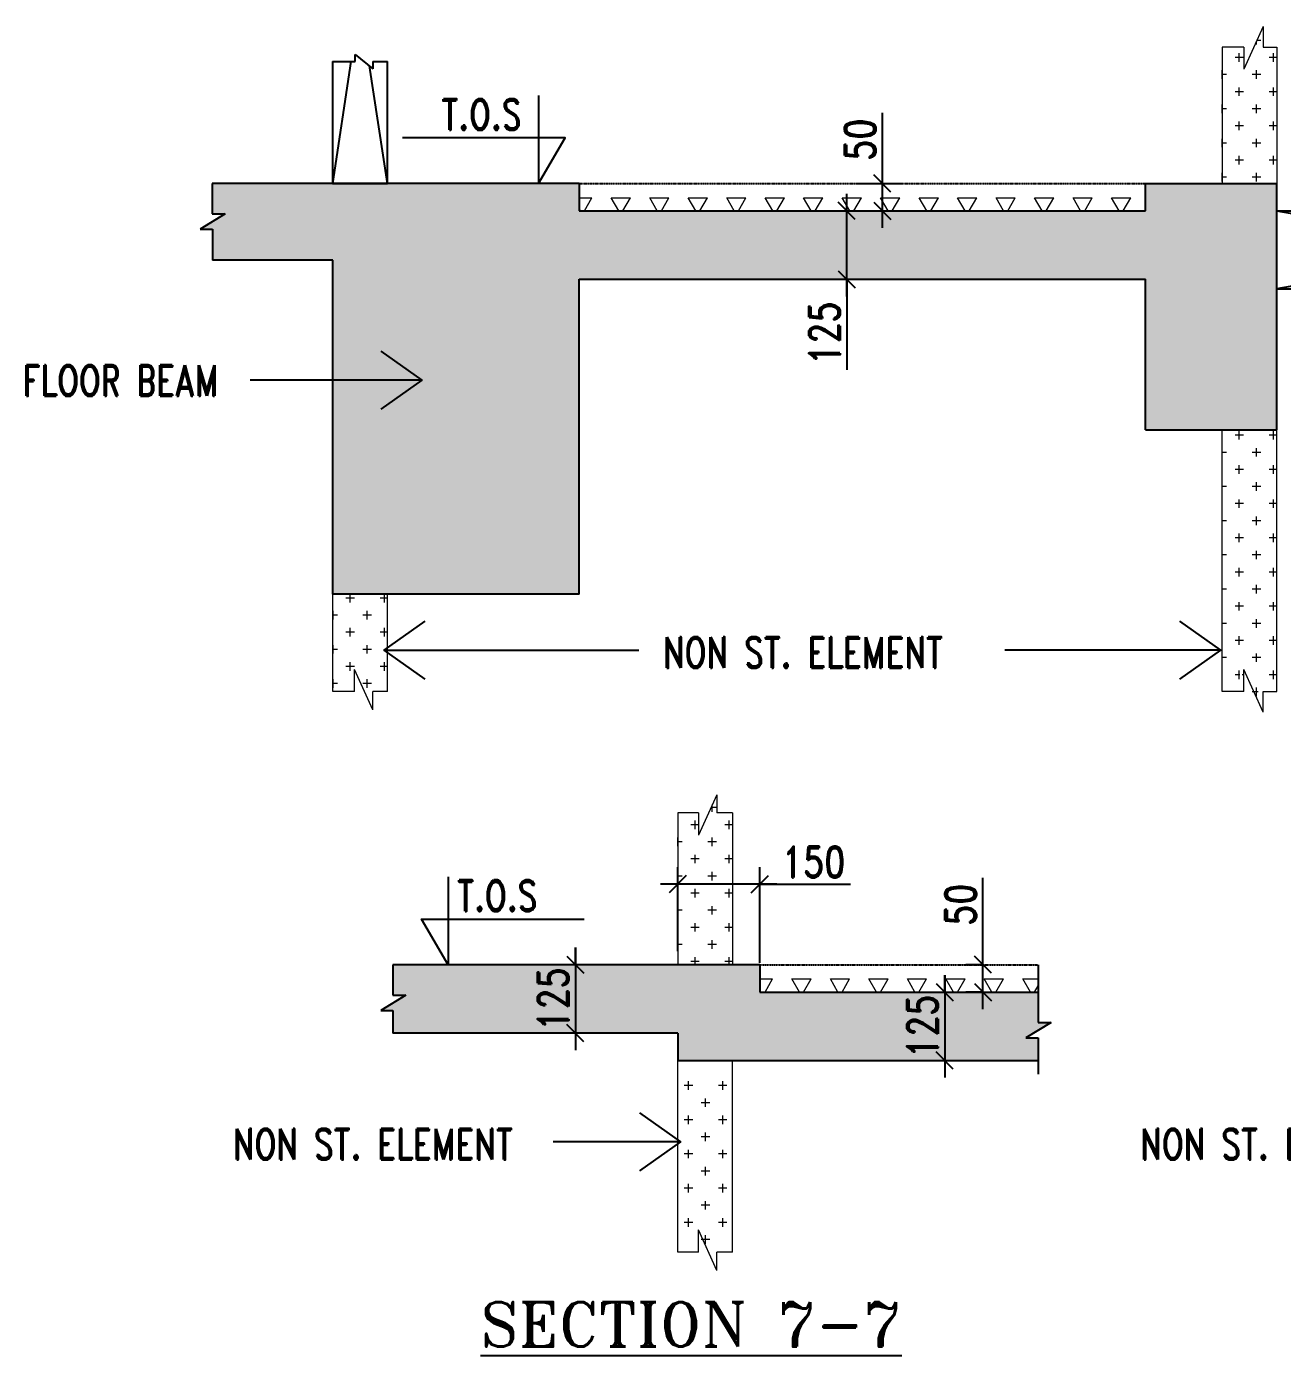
# Model space of a CAD drawing. Header units: millimetres. Extents: x 2061841 to 105821645, y -77612 to 48520811.
# Drawn here: x 2466468 to 2475646, y 32738 to 42448 of the extents above; entities that cross this region are included whole.
import ezdxf

# ---------------------------------------------------------------- set-up
doc = ezdxf.new("R2010")
doc.units = ezdxf.units.MM
doc.header["$LTSCALE"] = 10
doc.header["$MEASUREMENT"] = 0
doc.linetypes.add('E21yeHUG$0$0', pattern=[0])
doc.linetypes.add('HIDDEN', pattern=[0.375, 0.25, -0.125])
doc.layers.add('100THK WALL', color=6, linetype='Continuous', lineweight=9)
doc.layers.add('VIN SUNK HATCH', color=8, linetype='Continuous', lineweight=0)
for name, color, linetype in [('S-BEAM', 4, 'Continuous'), ('S-BEAM-1', 4, 'Continuous'), ('S-COL.NO', 1, 'Continuous'), ('S-DIM', 7, 'Continuous'), ('S-OPENING', 6, 'Continuous'), ('S-SHADED', 252, 'Continuous'), ('S-TEXT', 2, 'Continuous'), ('VIN_BEAM', 4, 'Continuous')]:
    doc.layers.add(name, color=color, linetype=linetype)
doc.styles.add('200', font='romand.shx', dxfattribs={"width": 0.8, "height": 225})
doc.styles.add('RD', font='romand.shx', dxfattribs={"width": 0.9, "height": 225})
doc.styles.add('RT', font='romant.shx', dxfattribs={"height": 250})
doc.styles.add('Text 100', font='romans.shx', dxfattribs={"width": 0.7, "height": 100})
doc.dimstyles.new('GR1', dxfattribs={"dimtxt": 225, "dimasz": 125, "dimexe": 125, "dimexo": 100, "dimgap": 50, "dimtad": 1, "dimdec": 0, "dimzin": 3, "dimdsep": 46, "dimtxsty": '200', "dimblk1": 'OBLIQUE', "dimblk2": 'OBLIQUE', "dimsah": 1, "dimcen": 0.0625, "dimdle": 125, "dimclrd": 3, "dimclre": 3, "dimclrt": 2, "dimadec": 0, "dimazin": 0, "dimtfac": 1, "dimtdec": 0, "dimtix": 1, "dimtmove": 0, "dimatfit": 3, "dimfxl": 1, "dimtolj": 1, "dimtzin": 0, "dimarcsym": 0})
doc.dimstyles.new('SCALE 100', dxfattribs={"dimtxt": 100, "dimasz": 75, "dimexe": 50, "dimexo": 50, "dimgap": 40, "dimtad": 1, "dimdec": 0, "dimzin": 1, "dimdsep": 46, "dimtxsty": 'Text 100', "dimblk": 'OBLIQUE', "dimcen": 1, "dimclrd": 3, "dimclre": 3, "dimclrt": 2, "dimadec": 0, "dimazin": 0, "dimtfac": 1, "dimtdec": 0, "dimtofl": 0, "dimtmove": 1, "dimatfit": 3, "dimldrblk": 'OPEN90', "dimfxl": 1, "dimtolj": 1, "dimtzin": 0, "dimarcsym": 0})

# ---------------------------------------------------------------- blocks, each defined once
blk = doc.blocks.new('_Oblique')
at = {"color": 0, "linetype": 'ByBlock', "lineweight": -2}
blk.add_line((-0.5, -0.5), (0.5, 0.5), dxfattribs=at)
blk = doc.blocks.new('*D69')
at = {"layer": 'Defpoints', "color": 0, "transparency": 16777216}
for p in [(2472450.7, 41301.7), (2472722.9, 41301.7), (2472450.7, 41101.7)]:
    blk.add_point(p, dxfattribs=at)
at = {"layer": 'S-DIM', "color": 3, "linetype": 'E21yeHUG$0$0', "lineweight": -2, "transparency": 16777216}
for p, q in [((2472722.9, 41301.7), (2472722.9, 41818.1)), ((2472722.9, 40976.7), (2472722.9, 41426.7))]:
    blk.add_line(p, q, dxfattribs=at)
at = {"layer": 'S-DIM', "color": 3, "lineweight": -2, "transparency": 16777216}
for p, q in [((2472550.7, 41301.7), (2472847.9, 41301.7)), ((2472550.7, 41101.7), (2472847.9, 41101.7))]:
    blk.add_line(p, q, dxfattribs=at)
at = {"layer": 'S-DIM', "color": 3, "linetype": 'ByBlock', "lineweight": -2, "transparency": 16777216, "xscale": 125, "yscale": 125, "zscale": 125}
for p, rotation in [((2472722.9, 41301.7), 90), ((2472722.9, 41101.7), 270)]:
    blk.add_blockref('_Oblique', p, dxfattribs=dict(at, rotation=rotation))
at = {"layer": 'S-DIM', "color": 2, "transparency": 16777216, "insert": (2472560.4, 41622.4), "char_height": 225, "attachment_point": 5, "rotation": 90, "style": '200'}
blk.add_mtext('\\A1;50', dxfattribs=at)
blk = doc.blocks.new('*D178')
at = {"layer": 'Defpoints', "color": 0, "transparency": 16777216}
for p in [(2472270.6, 41101.7), (2472462, 41101.7), (2472238.1, 40601.7)]:
    blk.add_point(p, dxfattribs=at)
at = {"layer": 'S-DIM', "color": 3, "linetype": 'E21yeHUG$0$0', "lineweight": -2, "transparency": 16777216}
for p, q in [((2472462, 40476.7), (2472462, 41226.7)), ((2472462, 40601.7), (2472462, 39939.6))]:
    blk.add_line(p, q, dxfattribs=at)
at = {"layer": 'S-DIM', "color": 3, "lineweight": -2, "transparency": 16777216}
for p, q in [((2472370.6, 41101.7), (2472587, 41101.7)), ((2472338.1, 40601.7), (2472587, 40601.7))]:
    blk.add_line(p, q, dxfattribs=at)
at = {"layer": 'S-DIM', "color": 3, "linetype": 'ByBlock', "lineweight": -2, "transparency": 16777216, "xscale": 125, "yscale": 125, "zscale": 125}
for p, rotation in [((2472462, 41101.7), 90), ((2472462, 40601.7), 270)]:
    blk.add_blockref('_Oblique', p, dxfattribs=dict(at, rotation=rotation))
at = {"layer": 'S-DIM', "color": 2, "transparency": 16777216, "insert": (2472299.5, 40208.2), "char_height": 225, "attachment_point": 5, "rotation": 90, "style": '200'}
blk.add_mtext('\\A1;125', dxfattribs=at)
blk = doc.blocks.new('*D180')
at = {"layer": 'Defpoints', "color": 0, "transparency": 16777216}
for p in [(2473457.3, 35593), (2473543.1, 35593), (2473543.1, 35393)]:
    blk.add_point(p, dxfattribs=at)
at = {"layer": 'S-DIM', "color": 3, "linetype": 'E21yeHUG$0$0', "lineweight": -2, "transparency": 16777216}
for p, q in [((2473457.3, 35593), (2473457.3, 36227.6)), ((2473457.3, 35268), (2473457.3, 35718))]:
    blk.add_line(p, q, dxfattribs=at)
at = {"layer": 'S-DIM', "color": 3, "lineweight": -2, "transparency": 16777216}
for p, q in [((2473443.1, 35593), (2473332.3, 35593)), ((2473443.1, 35393), (2473332.3, 35393))]:
    blk.add_line(p, q, dxfattribs=at)
at = {"layer": 'S-DIM', "color": 3, "linetype": 'ByBlock', "lineweight": -2, "transparency": 16777216, "xscale": 125, "yscale": 125, "zscale": 125}
for p, rotation in [((2473457.3, 35593), 90), ((2473457.3, 35393), 270)]:
    blk.add_blockref('_Oblique', p, dxfattribs=dict(at, rotation=rotation))
at = {"layer": 'S-DIM', "color": 2, "transparency": 16777216, "insert": (2473294.8, 36031.9), "char_height": 225, "attachment_point": 5, "rotation": 90, "style": '200'}
blk.add_mtext('\\A1;50', dxfattribs=at)
blk = doc.blocks.new('*D181')
at = {"layer": 'Defpoints', "color": 0, "transparency": 16777216}
for p in [(2471226.9, 36181.5), (2471226.9, 35593), (2471826.9, 35507)]:
    blk.add_point(p, dxfattribs=at)
at = {"layer": 'S-DIM', "color": 3, "lineweight": -2, "transparency": 16777216}
for p, q in [((2471226.9, 35693), (2471226.9, 36306.5)), ((2471826.9, 35607), (2471826.9, 36306.5))]:
    blk.add_line(p, q, dxfattribs=at)
at = {"layer": 'S-DIM', "color": 3, "linetype": 'E21yeHUG$0$0', "lineweight": -2, "transparency": 16777216}
for p, q in [((2471951.9, 36181.5), (2471101.9, 36181.5)), ((2471826.9, 36181.5), (2472489.1, 36181.5))]:
    blk.add_line(p, q, dxfattribs=at)
at = {"layer": 'S-DIM', "color": 3, "linetype": 'ByBlock', "lineweight": -2, "transparency": 16777216, "xscale": 125, "yscale": 125, "zscale": 125, "rotation": 180}
blk.add_blockref('_Oblique', (2471226.9, 36181.5), dxfattribs=at)
at = {"layer": 'S-DIM', "color": 3, "linetype": 'ByBlock', "lineweight": -2, "transparency": 16777216, "xscale": 125, "yscale": 125, "zscale": 125}
blk.add_blockref('_Oblique', (2471826.9, 36181.5), dxfattribs=at)
at = {"layer": 'S-DIM', "color": 2, "transparency": 16777216, "insert": (2472220.5, 36344), "char_height": 225, "attachment_point": 5, "style": '200'}
blk.add_mtext('\\A1;150', dxfattribs=at)
blk = doc.blocks.new('*D182')
at = {"layer": 'Defpoints', "color": 0, "transparency": 16777216}
for p in [(2470485.9, 35593), (2470479.4, 35093), (2470485.9, 35093)]:
    blk.add_point(p, dxfattribs=at)
at = {"layer": 'S-DIM', "color": 3, "linetype": 'E21yeHUG$0$0', "lineweight": -2, "transparency": 16777216}
for p, q in [((2470479.4, 35718), (2470479.4, 34968)), ((2470479.4, 35593), (2470479.4, 35718)), ((2470479.4, 35093), (2470479.4, 34968))]:
    blk.add_line(p, q, dxfattribs=at)
at = {"layer": 'S-DIM', "color": 3, "lineweight": -2, "transparency": 16777216}
for p, q in [((2470385.9, 35593), (2470354.4, 35593)), ((2470385.9, 35093), (2470354.4, 35093))]:
    blk.add_line(p, q, dxfattribs=at)
at = {"layer": 'S-DIM', "color": 3, "linetype": 'ByBlock', "lineweight": -2, "transparency": 16777216, "xscale": 125, "yscale": 125, "zscale": 125}
for p, rotation in [((2470479.4, 35593), 270), ((2470479.4, 35093), 90)]:
    blk.add_blockref('_Oblique', p, dxfattribs=dict(at, rotation=rotation))
at = {"layer": 'S-DIM', "color": 2, "transparency": 16777216, "insert": (2470316.9, 35343), "char_height": 225, "attachment_point": 5, "rotation": 90, "style": '200'}
blk.add_mtext('\\A1;125', dxfattribs=at)
blk = doc.blocks.new('*D183')
at = {"layer": 'Defpoints', "color": 0, "transparency": 16777216}
for p in [(2473126.2, 35393), (2473126.2, 34893), (2473178.3, 34893)]:
    blk.add_point(p, dxfattribs=at)
at = {"layer": 'S-DIM', "color": 3, "linetype": 'E21yeHUG$0$0', "lineweight": -2, "transparency": 16777216}
for p, q in [((2473178.3, 35518), (2473178.3, 34768)), ((2473178.3, 35393), (2473178.3, 35518)), ((2473178.3, 34893), (2473178.3, 34768))]:
    blk.add_line(p, q, dxfattribs=at)
at = {"layer": 'S-DIM', "color": 3, "lineweight": -2, "transparency": 16777216}
for p, q in [((2473226.2, 35393), (2473303.3, 35393)), ((2473226.2, 34893), (2473303.3, 34893))]:
    blk.add_line(p, q, dxfattribs=at)
at = {"layer": 'S-DIM', "color": 3, "linetype": 'ByBlock', "lineweight": -2, "transparency": 16777216, "xscale": 125, "yscale": 125, "zscale": 125}
for p, rotation in [((2473178.3, 35393), 270), ((2473178.3, 34893), 90)]:
    blk.add_blockref('_Oblique', p, dxfattribs=dict(at, rotation=rotation))
at = {"layer": 'S-DIM', "color": 2, "transparency": 16777216, "insert": (2473015.8, 35143), "char_height": 225, "attachment_point": 5, "rotation": 90, "style": '200'}
blk.add_mtext('\\A1;125', dxfattribs=at)

msp = doc.modelspace()

# ---------------------------------------------------------------- hatches: boundary and pattern name
at = {"layer": '100THK WALL'}
h = msp.add_hatch(dxfattribs=at)
h.set_pattern_fill('CROSS', color=3, scale=500, angle=270, style=0)
h.set_pattern_definition([(90, (-2353168.95, 759190.98), (-125, 125), [62.5, -187.5]), (180, (-2353137.7, 759222.23), (-125, -125), [62.5, -187.5])])
h.paths.add_polyline_path([(2475504.5, 42298.4), (2475504.5, 42448.2), (2475363.1, 42135.9), (2475363.1, 42298.4), (2475204.8, 42298.4), (2475204.8, 41301.7), (2475604.8, 41301.7), (2475604.8, 42298.4)])
h = msp.add_hatch(dxfattribs=at)
h.set_pattern_fill('CROSS', color=3, scale=500, angle=90, style=0)
h.set_pattern_definition([(90, (-2353168.95, 758680.8), (-125, 125), [62.5, -187.5]), (180, (-2353137.7, 758712.05), (-125, -125), [62.5, -187.5])])
h.paths.add_polyline_path([(2475604.8, 39501.7), (2475604.8, 37588.7), (2475468.1, 37588.7), (2475468.1, 37455.2), (2475334.1, 37751.2), (2475334.1, 37588.7), (2475204.8, 37588.7), (2475204.8, 39501.7)])
h = msp.add_hatch(dxfattribs=at)
h.set_pattern_fill('CROSS', color=3, scale=500, angle=90, style=0)
h.set_pattern_definition([(90, (-2359667.1, 757990.98), (-125, 125), [62.5, -187.5]), (180, (-2359635.85, 758022.23), (-125, -125), [62.5, -187.5])])
h.paths.add_polyline_path([(2468706.6, 37588.7), (2469106.6, 37588.7), (2469106.6, 38301.7), (2468706.6, 38301.7)])
h = msp.add_hatch(dxfattribs=at)
h.set_pattern_fill('CROSS', color=3, scale=500, angle=90, style=0)
h.set_pattern_definition([(90, (-2357146.77, 754584.59), (-125, 125), [62.5, -187.5]), (180, (-2357115.52, 754615.84), (-125, -125), [62.5, -187.5])])
h.paths.add_polyline_path([(2471511.7, 36835.7), (2471377.7, 36539.7), (2471377.7, 36586.9), (2471377.7, 36539.7), (2471377.7, 36702.2), (2471226.9, 36702.2), (2471226.9, 35593), (2471626.9, 35593), (2471626.9, 36702.2), (2471511.7, 36702.2)])
h = msp.add_hatch(dxfattribs=at)
h.set_pattern_fill('CROSS', color=3, scale=500, angle=90, style=0)
h.set_pattern_definition([(90, (3680.52, -93196.25), (-125, 125), [62.5, -187.5]), (180, (3711.77, -93165), (-125, -125), [62.5, -187.5])])
h.paths.add_polyline_path([(2471626.9, 34793), (2471226.9, 34793), (2471226.9, 33492.5), (2471356.3, 33492.5), (2471356.3, 33655), (2471490.3, 33359), (2471490.3, 33492.5), (2471626.9, 33492.5)])
at = {"layer": 'S-SHADED'}
h = msp.add_hatch(color=256, dxfattribs=at)
h.dxf.hatch_style = 1
h.paths.add_polyline_path([(2474644.8, 41101.7), (2470506.6, 41101.7), (2470506.6, 41301.7), (2467824.5, 41301.7), (2467824.5, 41079.1), (2467919.7, 41079.1), (2467736.3, 40967.3), (2467825.7, 40967.3), (2467825.7, 40741.7), (2468706.6, 40741.7), (2468706.6, 38301.7), (2470506.6, 38301.7), (2470506.6, 40601.7), (2474644.8, 40601.7), (2474644.8, 41101.7)])
h = msp.add_hatch(color=256, dxfattribs=at)
h.dxf.hatch_style = 1
h.paths.add_polyline_path([(2474644.8, 41301.7), (2474644.8, 39501.7), (2475604.8, 39501.7), (2475604.8, 41301.7), (2474644.8, 41301.7)], is_closed=False)
h = msp.add_hatch(color=256, dxfattribs=at)
h.dxf.hatch_style = 1
h.paths.add_polyline_path([(2469144.8, 35370.4), (2469240.1, 35370.4), (2469056.7, 35258.6), (2469146, 35258.6), (2469146, 35093), (2471226.9, 35093), (2471226.9, 34993), (2471226.3, 34893), (2471226.9, 34893), (2471626.9, 34893), (2473860.6, 34893), (2473861.2, 35058.7), (2473771.8, 35058.7), (2473955.2, 35170.4), (2473860, 35170.4), (2473860, 35393), (2471826.9, 35393), (2471826.9, 35593), (2471626.9, 35593), (2471226.9, 35593), (2469548.6, 35593), (2469144.8, 35593)])
at = {"layer": 'VIN SUNK HATCH'}
h = msp.add_hatch(dxfattribs=at)
h.set_pattern_fill('TRIANG', color=8, scale=750)
h.set_pattern_definition([(60, (822545.5, -192020.33), (-140.625, 243.569645), [140.625, -140.625]), (120, (822545.5, -192020.33), (-281.25, 2e-07), [140.625, -140.625]), (0, (822475.18, -191898.54), (140.625, 243.569645), [140.625, -140.625])])
h.paths.add_polyline_path([(2474644.8, 41101.7), (2474644.8, 41301.7), (2470506.6, 41301.7), (2470506.6, 41101.7)])
h = msp.add_hatch(dxfattribs=at)
h.set_pattern_fill('TRIANG', color=8, scale=750)
h.set_pattern_definition([(60, (823865.82, -197729.06), (-140.625, 243.569645), [140.625, -140.625]), (120, (823865.82, -197729.06), (-281.25, 2e-07), [140.625, -140.625]), (0, (823795.5, -197607.27), (140.625, 243.569645), [140.625, -140.625])])
h.paths.add_polyline_path([(2473860, 35393), (2473860, 35593), (2471826.9, 35593), (2471826.9, 35393)])

# ---------------------------------------------------------------- linework, layer by layer
at = {"layer": '100THK WALL', "color": 3}
for p, q in [((2475504.5, 42448.2, -643584.3), (2475363.1, 42135.9, -643584.3)), ((2475504.5, 42448.2, -643584.3), (2475504.5, 42298.4, -643584.3)), ((2475204.8, 42298.4, -643584.3), (2475204.8, 41301.7, -643584.3)), ((2475204.8, 42298.4, -643584.3), (2475204.8, 41301.7, -643584.3)), ((2475363.1, 42298.4, -643584.3), (2475204.8, 42298.4, -643584.3)), ((2475363.1, 42298.4, -643584.3), (2475363.1, 42135.9, -643584.3)), ((2475504.5, 42298.4, -643584.3), (2475604.8, 42298.4, -643584.3)), ((2475604.8, 42298.4, -643584.3), (2475604.8, 41301.7, -643584.3)), ((2475204.8, 37588.7, -643584.3), (2475204.8, 39501.7, -643584.3)), ((2475204.8, 37588.7, -643584.3), (2475204.8, 39501.7, -643584.3)), ((2475604.8, 37588.7, -643584.3), (2475604.8, 39501.7, -643584.3)), ((2468706.6, 37588.7, -643584.3), (2468706.6, 38301.7, -643584.3)), ((2469106.6, 37588.7, -643584.3), (2469106.6, 38301.7, -643584.3)), ((2468865, 37588.7, -643584.3), (2468865, 37751.2, -643584.3)), ((2468999, 37455.2, -643584.3), (2468865, 37751.2, -643584.3)), ((2475363.1, 37588.7, -643584.3), (2475363.1, 37751.2, -643584.3)), ((2475504.5, 37438.9, -643584.3), (2475363.1, 37751.2, -643584.3)), ((2468865, 37588.7, -643584.3), (2468706.6, 37588.7, -643584.3)), ((2469106.6, 37588.7, -643584.3), (2468999, 37588.7, -643584.3)), ((2468999, 37455.2, -643584.3), (2468999, 37588.7, -643584.3)), ((2475363.1, 37588.7, -643584.3), (2475204.8, 37588.7, -643584.3)), ((2475504.5, 37588.7, -643584.3), (2475604.8, 37588.7, -643584.3)), ((2475504.5, 37438.9, -643584.3), (2475504.5, 37588.7, -643584.3)), ((2471511.7, 36835.7, -643584.3), (2471377.7, 36539.7, -643584.3)), ((2471511.7, 36835.7, -643584.3), (2471511.7, 36702.2, -643584.3)), ((2471226.9, 36702.2, -643584.3), (2471226.9, 35593, -643584.3)), ((2471377.7, 36702.2, -643584.3), (2471226.9, 36702.2, -643584.3)), ((2471377.7, 36702.2, -643584.3), (2471377.7, 36539.7, -643584.3)), ((2471626.9, 36702.2, -643584.3), (2471511.7, 36702.2, -643584.3)), ((2471626.9, 36702.2, -643584.3), (2471626.9, 35593, -643584.3)), ((2471226.9, 33492.5, -643584.3), (2471226.9, 34893, -643584.3)), ((2471626.9, 33492.5, -643584.3), (2471626.9, 34893, -643584.3)), ((2471377.7, 33492.5, -643584.3), (2471377.7, 33655, -643584.3)), ((2471511.7, 33359, -643584.3), (2471377.7, 33655, -643584.3)), ((2471377.7, 33492.5, -643584.3), (2471226.9, 33492.5, -643584.3)), ((2471626.9, 33492.5, -643584.3), (2471511.7, 33492.5, -643584.3)), ((2471511.7, 33359, -643584.3), (2471511.7, 33492.5, -643584.3))]:
    msp.add_line(p, q, dxfattribs=at)
at = {"layer": 'S-BEAM', "color": 6, "linetype": 'HIDDEN', "ltscale": 0.8}
for p, q in [((2470506.6, 41301.7, -643584.3), (2475204.8, 41301.7, -643584.3)), ((2471826.9, 35593, -643584.3), (2473860, 35593, -643584.3))]:
    msp.add_line(p, q, dxfattribs=at)
at = {"layer": 'S-BEAM-1'}
for p, q in [((2470506.6, 41301.7, -643584.3), (2467824.5, 41301.7, -643584.3)), ((2467824.5, 41301.7, -643584.3), (2467824.5, 41079.1, -643584.3)), ((2470506.6, 41301.7, -643584.3), (2470506.6, 41101.7, -643584.3)), ((2474644.8, 41301.7, -643584.3), (2475604.8, 41301.7, -643584.3)), ((2474644.8, 41101.7, -643584.3), (2474644.8, 41301.7, -643584.3)), ((2475604.8, 39501.7, -643584.3), (2475604.8, 41301.7, -643584.3)), ((2467919.7, 41079.1, -643584.3), (2467736.3, 40967.3, -643584.3)), ((2467824.5, 41079.1, -643584.3), (2467919.7, 41079.1, -643584.3)), ((2470506.6, 41101.7, -643584.3), (2474644.8, 41101.7, -643584.3)), ((2467736.3, 40967.3, -643584.3), (2467825.7, 40967.3, -643584.3)), ((2467825.7, 40967.3, -643584.3), (2467825.7, 40741.7, -643584.3)), ((2468706.6, 40741.7, -643584.3), (2467825.7, 40741.7, -643584.3)), ((2468706.6, 38301.7, -643584.3), (2468706.6, 40741.7, -643584.3)), ((2470506.6, 38301.7, -643584.3), (2470506.6, 40601.7, -643584.3)), ((2470506.6, 40601.7, -643584.3), (2474644.8, 40601.7, -643584.3)), ((2474644.8, 39501.7, -643584.3), (2474644.8, 40601.7, -643584.3)), ((2474644.8, 39501.7, -643584.3), (2475604.8, 39501.7, -643584.3)), ((2470506.6, 38301.7, -643584.3), (2468706.6, 38301.7, -643584.3)), ((2471826.9, 35593, -643584.3), (2469144.8, 35593, -643584.3)), ((2469144.8, 35593, -643584.3), (2469144.8, 35370.4, -643584.3)), ((2471826.9, 35593, -643584.3), (2471826.9, 35393, -643584.3)), ((2473860, 35593, -643584.3), (2473860, 35170.4, -643584.3)), ((2469240.1, 35370.4, -643584.3), (2469056.7, 35258.6, -643584.3)), ((2469144.8, 35370.4, -643584.3), (2469240.1, 35370.4, -643584.3)), ((2471826.9, 35393, -643584.3), (2473860, 35393, -643584.3)), ((2469056.7, 35258.6, -643584.3), (2469146, 35258.6, -643584.3)), ((2469146, 35258.6, -643584.3), (2469146, 35093, -643584.3)), ((2473955.2, 35170.4, -643584.3), (2473771.8, 35058.7, -643584.3)), ((2473860, 35170.4, -643584.3), (2473955.2, 35170.4, -643584.3)), ((2471226.9, 35093, -643584.3), (2469144.8, 35093, -643584.3)), ((2471226.9, 35093, -643584.3), (2471226.9, 34893, -643584.3)), ((2473771.8, 35058.7, -643584.3), (2473861.2, 35058.7, -643584.3)), ((2473861.2, 35058.7, -643584.3), (2473861.2, 34793, -643584.3)), ((2471226.9, 34893, -643584.3), (2473860, 34893, -643584.3))]:
    msp.add_line(p, q, dxfattribs=at)
at = {"layer": 'S-BEAM-1', "color": 1, "ltscale": 0.1, "elevation": -643584.3}
for points in [[(2470210.3, 41944.9), (2470210.3, 41301.7), (2470404.4, 41634.5), (2469216.1, 41634.5)], [(2469548.6, 36236.2), (2469548.6, 35593), (2469354.5, 35925.8), (2470542.8, 35925.8)]]:
    msp.add_lwpolyline(points, dxfattribs=at)
at = {"layer": 'S-OPENING'}
for p, q in [((2468870, 42192.3, -399926.3), (2468870, 42244.1, -399926.3)), ((2468870, 42244.1, -399926.3), (2468999.8, 42138.9, -399926.3)), ((2468703.9, 42192.3, -399926.3), (2468870, 42192.3, -399926.3)), ((2468838.6, 42192.3, -643584.3), (2468704.8, 41301.7, -643584.3)), ((2469104.8, 41301.7, -643584.3), (2468973.1, 42160.5, -643584.3)), ((2468999.8, 42192.3, -399926.3), (2469104.8, 42192.3, -399926.3)), ((2468999.8, 42192.3, -399926.3), (2468999.8, 42138.9, -399926.3))]:
    msp.add_line(p, q, dxfattribs=at)
at = {"layer": 'S-OPENING', "elevation": -643584.3}
msp.add_lwpolyline([(2468704.8, 42192.3), (2468704.8, 41301.7), (2469104.8, 41301.7), (2469104.8, 42192.3)], dxfattribs=at)
at = {"layer": 'VIN_BEAM', "color": 6}
for p, q in [((2475604.8, 41101.7, -643584.3), (2478904.8, 41101.7, -643584.3)), ((2478904.8, 41101.7, -643584.3), (2475604.8, 40532.4, -643584.3)), ((2475604.8, 41101.7, -643584.3), (2478904.8, 40532.4, -643584.3)), ((2475603.1, 40532.6, -643584.3), (2478903.2, 40532.6, -643584.3))]:
    msp.add_line(p, q, dxfattribs=at)

# ---------------------------------------------------------------- texts
at = {"layer": 'S-COL.NO', "style": 'RT'}
msp.add_text('%%USECTION 7-7', height=325, dxfattribs=at).set_placement((2469785.7, 32803.3, -399926.3))
at = {"layer": 'S-TEXT', "color": 2, "style": 'RD', "width": 0.75}
for s, p in [('T.O.S', (2469500, 41693.7, -643584.3)), ('FLOOR BEAM', (2466439.1, 39748.9, -643584.3)), ('NON ST. ELEMENT', (2471118.8, 37762.5, -643584.3)), ('T.O.S', (2469616, 35985, -643584.3)), ('NON ST. ELEMENT', (2467975.3, 34169.3, -643584.3)), ('NON ST. ELEMENT', (2474606.5, 34169.3, -643584.3))]:
    msp.add_text(s, height=225, dxfattribs=at).set_placement(p)

# ---------------------------------------------------------------- dimensions: what is measured, and where the dimension line sits
at = {"layer": 'S-DIM', "linetype": 'E21yeHUG$0$0'}
for base, p1, p2, picture, middle in [((2472722.9, 41301.7, -643584.3), (2472450.7, 41101.7, -643584.3), (2472450.7, 41301.7, -643584.3), '*D69', (2472722.9, 41622.4, -643584.3)), ((2472462, 41101.7, -643584.3), (2472238.1, 40601.7, -643584.3), (2472270.6, 41101.7, -643584.3), '*D178', (2472462, 40208.2, -643584.3)), ((2473457.3, 35593, -643584.3), (2473543.1, 35393, -643584.3), (2473543.1, 35593, -643584.3), '*D180', (2473457.3, 36031.9, -643584.3))]:
    dim = msp.add_linear_dim(base=base, p1=p1, p2=p2, angle=90, dimstyle='GR1', override={"dimlfac": 0.25, "dimfxl": 125}, dxfattribs=at)
    dim.commit()
    dim.dimension.update_dxf_attribs({"geometry": picture, "text_midpoint": middle, "dimtype": 160})
dim = msp.add_linear_dim(base=(2471226.9, 36181.5, -156268.3), p1=(2471826.9, 35507, -643584.3), p2=(2471226.9, 35593, -643584.3), dimstyle='GR1', override={"dimlfac": 0.25, "dimfxl": 125}, dxfattribs=at)
dim.commit()
dim.dimension.update_dxf_attribs({"geometry": '*D181', "text_midpoint": (2472220.5, 36181.5, -156268.3), "dimtype": 160})
for base, p1, p2, picture, middle in [((2470479.4, 35093, -643584.3), (2470485.9, 35593, -643584.3), (2470485.9, 35093, -643584.3), '*D182', (2470316.9, 35343, -643584.3)), ((2473178.3, 34893, -643584.3), (2473126.2, 35393, -643584.3), (2473126.2, 34893, -643584.3), '*D183', (2473015.8, 35143, -643584.3))]:
    dim = msp.add_linear_dim(base=base, p1=p1, p2=p2, angle=90, dimstyle='GR1', override={"dimlfac": 0.25, "dimtxsty": '200', "dimfxl": 125}, dxfattribs=at)
    dim.commit()
    dim.dimension.update_dxf_attribs({"geometry": picture, "text_midpoint": middle})

# ---------------------------------------------------------------- leaders
at = {"layer": 'S-DIM'}
for points in [[(2469357.6, 39864.7, -643584.3), (2468102.2, 39864.7, -643584.3)], [(2469081.2, 37891.7, -643584.3), (2470942.1, 37891.7, -643584.3)], [(2475194.6, 37891.7, -643584.3), (2473618.7, 37891.7, -643584.3)], [(2471247.2, 34298.5, -643584.3), (2470315.5, 34298.5, -643584.3)]]:
    msp.add_leader(points, dimstyle='SCALE 100', override={"dimasz": 300}, dxfattribs=at)

doc.saveas('drawing.dxf')
